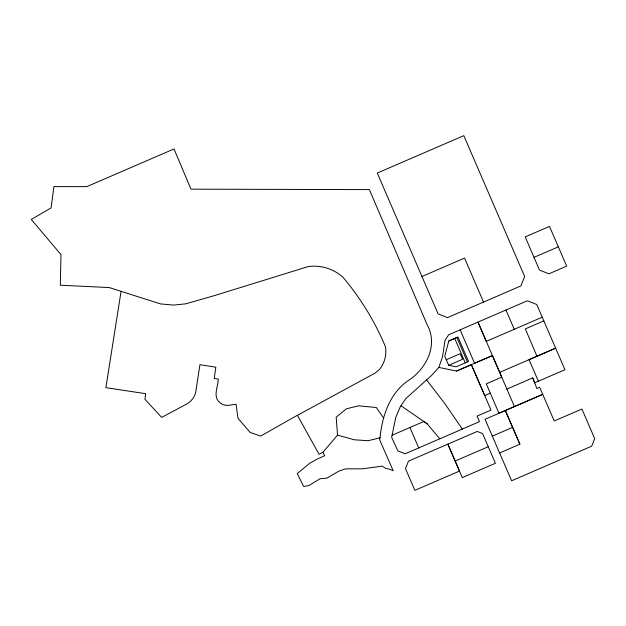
<?xml version="1.0" encoding="UTF-8"?>
<svg xmlns="http://www.w3.org/2000/svg" width="626" height="626" viewBox="0 0 626 626"><rect width="100%" height="100%" fill="white"/><g stroke="black" fill="none" stroke-linecap="round" stroke-linejoin="round"><path stroke-width="0.94" d="M121.076 291.34L105.888 387.65L145.741 393.707L144.95 399.294L161.649 417.393L187.205 403.786C191.501 401.211 194.67 396.876 195.766 391.986L199.937 364.692L215.837 367.188L214.233 378.503L218.239 379.066C218.255 386.657 212.378 396.735 219.945 402.675A11.816 11.816 0 0 0 224.922 405.147L227.676 405.452L236.018 404.255L238.021 418.285L250.15 432.456L260.682 436.079L292.084 418.223L375.342 372.955L379.794 369.144A28.992 28.992 0 0 0 385.506 346.976C375.146 321.748 360.459 297.999 342.868 277.122C333.29 268.742 320.598 264.688 307.961 266.653L213.889 295.769L185.687 303.845L173.598 305.081L160.616 303.931L109.174 287.553L60.292 285.221L60.98 254.586L31.3 219.46L51.121 207.895L53.899 186.595L86.779 186.634L174.02 148.957L190.969 189.169L369.371 189.615L427.112 324.683C438.49 345.184 426.314 369.082 408.042 380.725C389.474 393.582 382.157 416.313 380.021 437.801L379.614 439.71L393.183 470.729L389.474 469.148L385.71 468.436L382.087 466.112L362.908 468.819L345.497 468.866L338.713 471.229L326.85 478.139L320.027 478.765L308.97 485.526L303.665 486.496L297.272 473.6L309.479 463.42L317.108 459.085L324.706 455.705L322.899 452.262L337.539 435.148L336.201 417.213L346.35 408.833L358.557 405.836L376.312 407.51L383.66 418.121M392.103 435.211L391.657 437.402L397.878 450.884L405.147 453.78L479.469 421.666L477.082 416.102L490.995 410.085L471.37 364.668L456.597 371.046L438.834 367.423L431.244 375.725L405.797 398.645L400.304 406.743L395.749 417.479L392.103 435.211L423.857 421.501L427.237 423.857L439.828 438.818M438.834 367.423L442.543 356.734L445.031 340.333L448.654 334.769L527.335 300.793L536.756 304.494L564.957 369.731L534.667 382.83L532.742 377.916L506.888 389.09M322.899 452.262L319.033 454.265L297.428 415.312M483.546 302.068L520.902 285.91L524.643 276.496L463.819 135.654L377.267 173.05L438.106 313.869L447.504 317.617L483.546 302.068L464.547 258.108L421.947 276.496M542.218 317.194L486.292 341.366L477.974 322.108L514.439 406.579L498.969 413.262L486.292 383.848L501.723 377.126L492.412 355.56L474.555 363.276L460.118 329.824M456.597 371.046L492.412 355.56M499.681 372.368L555.622 348.173L529.056 359.668L538.376 381.211M490.346 393.159L484.735 395.585L471.37 364.668M514.439 406.579L542.726 394.357L554.206 420.962L581.906 409.036L594.7 438.63L591.703 446.166L511.622 480.768L485.04 419.279L542.726 394.357L539.651 387.267L536.85 388.48L532.742 377.916M492.333 436.126L512.616 427.355L519.885 444.202L499.618 452.966M455.133 461.049L488.257 446.729L482.568 433.528L477.247 431.447L408.488 461.127L405.507 468.663L414.866 490.346L459.492 471.088L447.848 444.139L462.285 477.607L495.409 463.271L488.257 446.729M534.001 257.341L558.337 246.855L566.679 266.152L548.924 273.82L539.526 270.072L534.001 257.341L525.191 236.894L549.511 226.401L558.337 246.855M448.787 341.053L456.902 337.555L467.426 361.945M446.252 359.723L460.196 353.706L462.606 359.277L448.662 365.294L444.765 356.272L448.826 340.896L457.95 336.96L468.53 361.468L456.127 366.82L448.662 365.294M543.837 320.895L525.331 328.877L536.952 356.249M380.021 437.801L368.096 440.72L354.402 439.788L337.539 435.148M400.992 405.734L427.237 423.857M426.509 379.818L445.031 403.872L462.34 429.076M512.616 427.355L505.307 410.507L519.885 444.202M505.957 310.026L514.259 329.276M454.734 338.486L465.259 362.877M409.944 427.542L418.731 447.911"/></g></svg>
